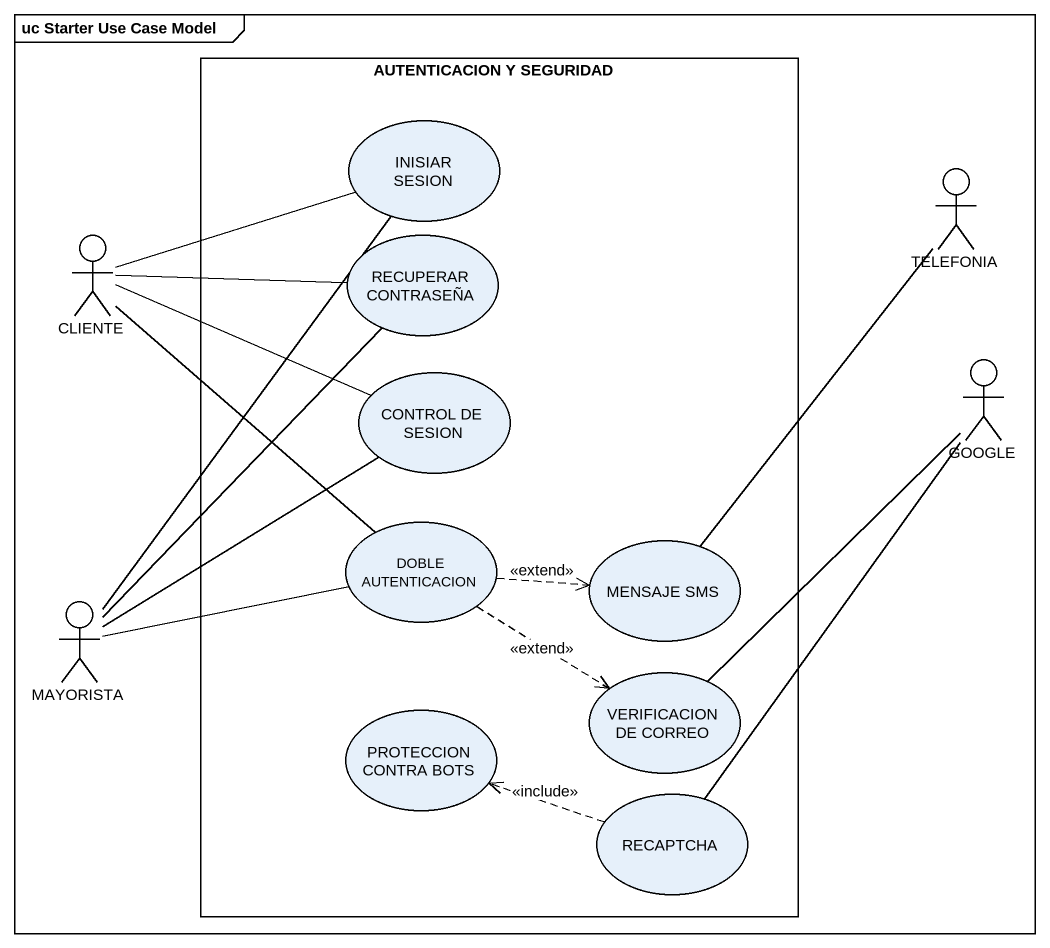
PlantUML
@startuml
mainframe uc Starter Use Case Model
rectangle "AUTENTICACION Y SEGURIDAD" as AUTENTICACION_Y_SEGURIDAD {
  usecase "INISIAR SESION" as INISIAR_SESION
  usecase "RECUPERAR CONTRASEÑA" as RECUPERAR_CONTRASEÑA
  usecase "CONTROL DE SESION" as CONTROL_DE_SESION
  usecase "DOBLE AUTENTICACION" as DOBLE_AUTENTICACION
  usecase "MENSAJE SMS" as MENSAJE_SMS
  usecase "PROTECCION CONTRA BOTS" as PROTECCION_CONTRA_BOTS
  usecase "VERIFICACION DE CORREO" as VERIFICACION_DE_CORREO
  usecase RECAPTCHA
}
actor TELEFONIA
actor CLIENTE
actor GOOGLE
actor MAYORISTA
CLIENTE -right- INISIAR_SESION
CLIENTE -right- RECUPERAR_CONTRASEÑA
CLIENTE -right- CONTROL_DE_SESION
CLIENTE -- DOBLE_AUTENTICACION
GOOGLE -- VERIFICACION_DE_CORREO
GOOGLE -- RECAPTCHA
DOBLE_AUTENTICACION .right.> MENSAJE_SMS : <<extend>>
DOBLE_AUTENTICACION ..> VERIFICACION_DE_CORREO : <<extend>>
MENSAJE_SMS -up- TELEFONIA
MAYORISTA -up- INISIAR_SESION
MAYORISTA -up- RECUPERAR_CONTRASEÑA
MAYORISTA -up- CONTROL_DE_SESION
MAYORISTA -right- DOBLE_AUTENTICACION
RECAPTCHA .left.> PROTECCION_CONTRA_BOTS : <<include>>
@enduml
